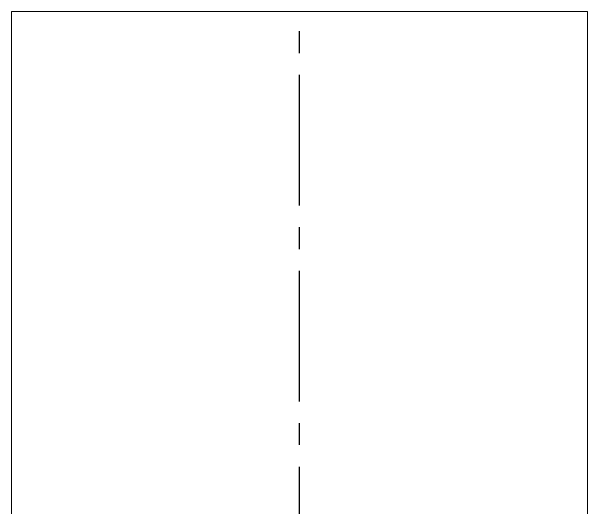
# Model space of a CAD drawing. Header units: millimetres. Extents: x 1587714 to 3094800, y -694377 to -413614.
# Drawn here: x 2046677.7 to 2047097.7, y -549541.4 to -549179.8 of the extents above; entities that cross this region are included whole.
import ezdxf

# ---------------------------------------------------------------- set-up
doc = ezdxf.new("R2010")
doc.units = ezdxf.units.MM
doc.linetypes.add('CENTER2', pattern=[28.575, 19.05, -3.175, 3.175, -3.175])
doc.layers.add('0_EJES', color=1, linetype='CENTER2')
doc.layers.add('M0_EQUIPOS', color=7, linetype='Continuous')

msp = doc.modelspace()

# ---------------------------------------------------------------- linework, layer by layer
at = {"layer": '0_EJES', "color": 8, "ltscale": 5}
msp.add_line((2046887.7201, -561179.822), (2046887.7201, -549179.822), dxfattribs=at)
at = {"layer": 'M0_EQUIPOS', "color": 1, "linetype": 'Continuous', "lineweight": 15}
for p, q in [((2046677.7201, -549634.4069), (2046677.7201, -549179.822)), ((2046887.7201, -549179.822), (2046677.7201, -549179.822)), ((2047097.7201, -549179.822), (2046887.7201, -549179.822)), ((2047097.7201, -549179.822), (2047097.7201, -549634.4069))]:
    msp.add_line(p, q, dxfattribs=at)

doc.saveas('drawing.dxf')
